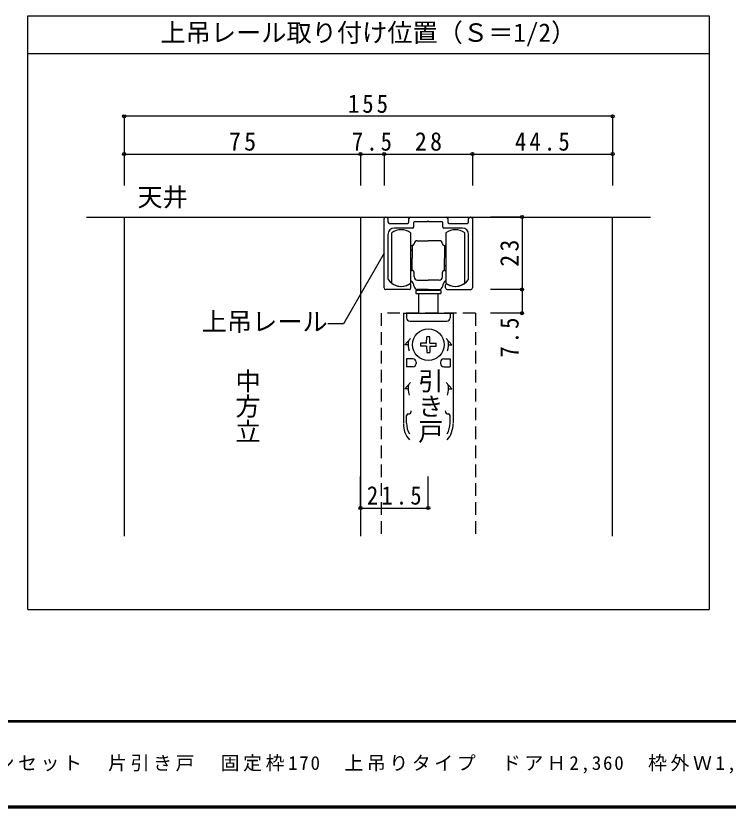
# Model space of a CAD drawing. Units: millimetres on the paper, enlarged 5 times, with parts at other scales. Extents: x -973 to 977, y -718 to 696.
# Drawn here: x -592 to -27, y -701 to -72 of the extents above; entities that cross this region are included whole.
import ezdxf
from ezdxf.enums import TextEntityAlignment as Align

# ---------------------------------------------------------------- set-up
doc = ezdxf.new("R2010")
doc.units = ezdxf.units.MM
doc.header["$LTSCALE"] = 5
doc.header["$PDMODE"] = 32
doc.header["$PDSIZE"] = 2.5
doc.linetypes.add('DASHED2', pattern=[3, 2, -1])
for name, color, linetype in [('0-A_文字', 3, 'Continuous'), ('1-3_仕上げ', 2, 'Continuous'), ('1-4_枠', 3, 'Continuous'), ('1-6_扉', 7, 'DASHED2'), ('1-7_金物', 7, 'Continuous'), ('1-A_文字', 7, 'Continuous'), ('1-B_寸法', 7, 'Continuous'), ('F-1_枠', 6, 'Continuous'), ('F-A_文字', 7, 'Continuous')]:
    doc.layers.add(name, color=color, linetype=linetype)
doc.styles.add('@ＭＳ ゴシック', font='')
doc.styles.add('ＭＳ ゴシック', font='')
doc.styles.get('@ＭＳ ゴシック').set_extended_font_data('@MS Gothic')
doc.styles.get('ＭＳ ゴシック').set_extended_font_data('MS Gothic')

msp = doc.modelspace()

# ---------------------------------------------------------------- linework, layer by layer
at = {"layer": '0-A_文字'}
for p, q in [((-42.203, -72.116), (-42.203, -543.141)), ((-582.69, -102.116), (-42.203, -102.116)), ((-582.69, -543.141), (-42.203, -543.141))]:
    msp.add_line(p, q, dxfattribs=at)
msp.add_lwpolyline([(-582.69, -543.141), (-582.69, -72.116), (-42.203, -72.116)], dxfattribs=at)
at = {"layer": '1-3_仕上げ'}
msp.add_line((-536.197, -231.808), (-88.697, -231.808), dxfattribs=at)
at = {"layer": '1-4_枠'}
for p, q in [((-506.197, -231.808), (-506.197, -485.059)), ((-318.697, -231.808), (-318.697, -485.059)), ((-118.697, -485.059), (-118.697, -231.808))]:
    msp.add_line(p, q, dxfattribs=at)
at = {"layer": '1-6_扉'}
msp.add_line((-227.447, -308.058), (-227.447, -485.059), dxfattribs=at)
msp.add_lwpolyline([(-227.447, -308.058), (-302.447, -308.058), (-302.447, -485.059)], dxfattribs=at)
at = {"layer": '1-7_金物'}
for p, q in [((-298.697, -231.808), (-298.197, -231.808)), ((-279.072, -231.808), (-250.822, -231.808)), ((-231.697, -231.808), (-231.197, -231.808)), ((-299.947, -288.058), (-299.947, -233.058)), ((-296.947, -233.058), (-296.947, -235.558)), ((-295.697, -236.808), (-281.572, -236.808)), ((-280.322, -235.558), (-280.322, -233.058)), ((-276.572, -236.308), (-276.572, -239.808)), ((-265.697, -235.558), (-275.822, -235.558)), ((-264.947, -234.808), (-265.697, -235.558)), ((-264.197, -235.558), (-264.947, -234.808)), ((-254.072, -235.558), (-264.197, -235.558)), ((-253.322, -239.808), (-253.322, -236.308)), ((-249.572, -233.058), (-249.572, -235.558)), ((-248.322, -236.808), (-234.197, -236.808)), ((-232.947, -235.558), (-232.947, -233.058)), ((-229.947, -233.058), (-229.947, -288.058)), ((-293.947, -284.308), (-293.947, -244.308)), ((-277.322, -240.558), (-291.947, -240.558)), ((-278.947, -244.308), (-278.947, -264.308)), ((-237.947, -240.558), (-252.572, -240.558)), ((-250.947, -244.308), (-250.947, -264.308)), ((-235.947, -284.308), (-235.947, -244.308)), ((-296.947, -245.558), (-296.947, -280.866)), ((-273.697, -250.558), (-264.947, -250.558)), ((-256.197, -250.558), (-264.947, -250.558)), ((-232.947, -280.866), (-232.947, -245.558)), ((-278.947, -254.308), (-278.197, -254.308)), ((-277.697, -254.808), (-278.197, -254.308)), ((-278.197, -258.058), (-277.697, -257.558)), ((-277.447, -254.308), (-277.697, -254.308)), ((-277.697, -254.308), (-277.697, -264.308)), ((-252.447, -254.308), (-252.197, -254.308)), ((-252.197, -254.808), (-251.697, -254.308)), ((-252.197, -254.308), (-252.197, -264.308)), ((-251.697, -258.058), (-252.197, -257.558)), ((-250.947, -254.308), (-251.697, -254.308)), ((-278.947, -258.058), (-277.697, -258.058)), ((-250.947, -258.058), (-252.197, -258.058)), ((-278.947, -264.308), (-278.947, -284.308)), ((-277.697, -274.308), (-277.697, -264.308)), ((-252.197, -274.308), (-252.197, -264.308)), ((-250.947, -264.308), (-250.947, -284.308)), ((-278.947, -270.558), (-277.697, -270.558)), ((-278.947, -274.308), (-278.197, -274.308)), ((-277.697, -271.058), (-278.197, -270.558)), ((-277.697, -273.808), (-278.197, -274.308)), ((-277.447, -274.308), (-277.697, -274.308)), ((-276.197, -279.308), (-276.197, -275.558)), ((-253.697, -279.308), (-253.697, -275.558)), ((-252.447, -274.308), (-252.197, -274.308)), ((-250.947, -270.558), (-252.197, -270.558)), ((-252.197, -271.058), (-251.697, -270.558)), ((-252.197, -273.808), (-251.697, -274.308)), ((-250.947, -274.308), (-251.697, -274.308)), ((-273.697, -281.808), (-264.947, -281.808)), ((-256.197, -281.808), (-264.947, -281.808)), ((-278.697, -288.058), (-278.697, -285.558)), ((-251.197, -288.058), (-251.197, -285.558)), ((-279.947, -289.308), (-298.697, -289.308)), ((-274.947, -292.558), (-254.947, -292.558)), ((-264.947, -289.308), (-273.697, -289.308)), ((-272.447, -289.308), (-272.447, -290.058)), ((-272.447, -308.058), (-272.447, -292.558)), ((-264.947, -289.308), (-256.197, -289.308)), ((-257.447, -289.308), (-257.447, -290.058)), ((-257.447, -292.558), (-257.447, -308.058)), ((-254.947, -290.058), (-254.947, -292.558)), ((-249.947, -289.308), (-231.197, -289.308)), ((-284.695, -308.058), (-284.695, -395.308)), ((-284.588, -308.058), (-245.088, -308.058)), ((-282.195, -308.058), (-282.195, -311.808)), ((-247.695, -308.058), (-247.695, -311.808)), ((-245.195, -308.058), (-245.195, -395.308)), ((-279.695, -314.308), (-250.195, -314.308)), ((-279.087, -328.058), (-283.695, -333.058)), ((-280.945, -333.058), (-283.695, -333.058)), ((-266.244, -331.759), (-271.07, -331.843)), ((-271.07, -331.843), (-271.07, -334.273)), ((-266.244, -331.759), (-266.16, -326.933)), ((-263.73, -326.933), (-266.16, -326.933)), ((-263.645, -331.759), (-263.73, -326.933)), ((-263.645, -331.759), (-258.82, -331.843)), ((-258.82, -334.273), (-258.82, -331.843)), ((-250.803, -328.058), (-246.195, -333.058)), ((-248.945, -333.058), (-246.195, -333.058)), ((-266.244, -334.358), (-271.07, -334.273)), ((-266.244, -334.358), (-266.16, -339.183)), ((-266.16, -339.183), (-263.73, -339.183)), ((-263.645, -334.358), (-263.73, -339.183)), ((-263.645, -334.358), (-258.82, -334.273)), ((-277.195, -344.308), (-282.195, -344.308)), ((-282.195, -344.308), (-282.195, -350.558)), ((-277.195, -350.558), (-282.195, -350.558)), ((-274.695, -346.808), (-274.695, -348.058)), ((-255.195, -346.808), (-255.195, -348.058)), ((-252.695, -350.558), (-247.695, -350.558)), ((-279.087, -363.058), (-283.695, -368.058)), ((-250.803, -363.058), (-246.195, -368.058)), ((-280.945, -368.058), (-283.695, -368.058)), ((-248.945, -368.058), (-246.195, -368.058)), ((-282.195, -395.308), (-282.195, -389.308)), ((-247.695, -395.308), (-247.695, -389.308))]:
    msp.add_line(p, q, dxfattribs=at)
for points in [[(-254.947, -290.058), (-274.947, -290.058), (-274.947, -292.558)], [(-252.695, -344.308), (-247.695, -344.308), (-247.695, -350.558)]]:
    msp.add_lwpolyline(points, dxfattribs=at)
msp.add_circle((-264.945, -333.058), 12.5, dxfattribs=at)
for centre, radius, start, end in [((-298.697, -233.058), 1.25, 90, 180), ((-298.197, -233.058), 1.25, 360, 90), ((-279.072, -233.058), 1.25, 90, 180), ((-250.822, -233.058), 1.25, 0, 90), ((-231.697, -233.058), 1.25, 90, 180), ((-231.197, -233.058), 1.25, 0, 90), ((-295.697, -235.558), 1.25, 180, 270), ((-281.572, -235.558), 1.25, 270, 0), ((-275.822, -236.308), 0.75, 90, 180), ((-254.072, -236.308), 0.75, 0, 90), ((-248.322, -235.558), 1.25, 180, 270), ((-234.197, -235.558), 1.25, 270, 360), ((-291.947, -245.558), 5, 90, 180), ((-286.447, -254.308), 12.5, 53.1301, 126.8699), ((-277.322, -239.808), 0.75, 270, 360), ((-252.572, -239.808), 0.75, 180, 270), ((-243.447, -254.308), 12.5, 53.1301, 126.8699), ((-237.947, -245.558), 5, 0, 90), ((-273.697, -253.058), 2.5, 90, 180), ((-256.197, -253.058), 2.5, 0, 90), ((-277.447, -253.058), 1.25, 270, 0), ((-252.447, -253.058), 1.25, 180, 270), ((-277.447, -275.558), 1.25, 0, 90), ((-252.447, -275.558), 1.25, 90, 180), ((-296.197, -280.866), 0.75, 180, 213.92311), ((-286.447, -274.308), 12.5, 213.92311, 301.89079), ((-281.197, -286.808), 5, 0, 63.25632), ((-273.697, -279.308), 2.5, 180, 270), ((-256.197, -279.308), 2.5, 270, 0), ((-248.697, -286.808), 5, 116.74368, 180), ((-243.447, -274.308), 12.5, 238.10921, 326.07689), ((-233.697, -280.866), 0.75, 326.07689, 360), ((-298.697, -288.058), 1.25, 180, 270), ((-286.447, -274.308), 12.5, 233.1301, 306.8699), ((-279.947, -288.058), 1.25, 270, 0), ((-279.447, -285.558), 0.75, 360, 121.89079), ((-273.697, -286.808), 2.5, 180, 270), ((-256.197, -286.808), 2.5, 270, 0), ((-250.447, -285.558), 0.75, 58.10921, 180), ((-249.947, -288.058), 1.25, 180, 270), ((-243.447, -274.308), 12.5, 233.1301, 306.8699), ((-231.197, -288.058), 1.25, 270, 0), ((-279.695, -311.808), 2.5, 180, 270), ((-250.195, -311.808), 2.5, 270, 0), ((-264.945, -333.058), 16, 167.82427, 198.20996), ((-264.945, -333.058), 16, 341.79004, 12.17573), ((-277.195, -346.808), 2.5, 0, 90), ((-252.695, -346.808), 2.5, 90, 180), ((-277.195, -348.058), 2.5, 270, 0), ((-252.695, -348.058), 2.5, 180, 270), ((-264.945, -368.058), 16, 167.82427, 198.20996), ((-264.945, -368.058), 16, 341.79004, 12.17573), ((-280.945, -389.308), 1.25, 90, 180), ((-280.945, -385.558), 2.5, 270, 0), ((-248.945, -385.558), 2.5, 180, 270), ((-248.945, -389.308), 1.25, 0, 90), ((-264.945, -395.808), 19.75, 180, 220.57136), ((-264.945, -395.308), 17.25, 180, 209.57818), ((-264.945, -395.308), 17.25, 330.3945, 0), ((-264.945, -395.808), 19.75, 319.41052, 0)]:
    msp.add_arc(centre, radius, start, end, dxfattribs=at)
at = {"layer": '1-A_文字'}
msp.add_lwpolyline([(-299.947, -260.558), (-332.239, -316.489), (-344.739, -316.489)], dxfattribs=at)
at = {"layer": '1-B_寸法', "color": 4}
for p, q in [((-506.197, -151.808), (-506.197, -206.808)), ((-118.697, -151.808), (-506.197, -151.808)), ((-118.697, -151.808), (-118.697, -206.808)), ((-506.197, -181.808), (-318.697, -181.808)), ((-318.697, -181.808), (-299.947, -181.808)), ((-318.697, -181.808), (-318.697, -206.808)), ((-299.947, -181.808), (-229.947, -181.808)), ((-299.947, -181.808), (-299.947, -206.808)), ((-229.947, -181.808), (-118.697, -181.808)), ((-229.947, -181.808), (-229.947, -206.808)), ((-190.572, -231.808), (-215.572, -231.808)), ((-190.572, -231.808), (-190.572, -289.308)), ((-190.572, -289.308), (-215.572, -289.308)), ((-190.572, -289.308), (-190.572, -308.058)), ((-190.572, -308.058), (-215.572, -308.058)), ((-318.697, -462.694), (-318.697, -437.694)), ((-264.947, -462.694), (-264.947, -437.694)), ((-318.697, -462.694), (-264.947, -462.694))]:
    msp.add_line(p, q, dxfattribs=at)
at = {"layer": '1-B_寸法'}
for p in [(-506.197, -151.808), (-118.697, -151.808), (-506.197, -181.808), (-318.697, -181.808), (-299.947, -181.808), (-229.947, -181.808), (-118.697, -181.808), (-190.572, -231.808), (-190.572, -289.308), (-190.572, -308.058), (-318.697, -462.694), (-264.947, -462.694)]:
    msp.add_point(p, dxfattribs=at)
at = {"layer": 'F-1_枠'}
for p, q in [((976.653, -631.667), (-973.347, -631.667)), ((976.653, -632.5), (-973.347, -632.5)), ((976.653, -699.167), (-973.347, -699.167)), ((976.653, -700), (-973.347, -700)), ((976.653, -700.833), (-973.347, -700.833))]:
    msp.add_line(p, q, dxfattribs=at)

# ---------------------------------------------------------------- texts
at = {"layer": '0-A_文字', "color": 7, "style": 'ＭＳ ゴシック'}
msp.add_text('上吊レール取り付け位置（Ｓ＝1/2）', height=14.66, dxfattribs=at).set_placement((-477.447, -97.116), align=Align.BOTTOM_LEFT)
at = {"layer": '1-A_文字', "style": 'ＭＳ ゴシック'}
for s, p in [('天井', (-495.71, -227.651)), ('上吊レール', (-444.739, -326.489))]:
    msp.add_text(s, height=14.66, dxfattribs=at).set_placement(p, align=Align.BOTTOM_LEFT)
at = {"layer": '1-A_文字', "style": '@ＭＳ ゴシック'}
for s, p in [('中方立', (-419.947, -351.74)), ('引き戸', (-274.947, -351.74))]:
    msp.add_text(s, height=14.66, rotation=270, dxfattribs=at).set_placement(p, align=Align.BOTTOM_LEFT)
at = {"layer": '1-B_寸法', "char_height": 14.66, "attachment_point": 7, "style": 'ＭＳ ゴシック'}
for s, insert in [('\\T1.27;\\W0.9;155', (-328.697, -149.308)), ('\\T1.27;\\W0.95;75', (-423.072, -179.308)), ('\\T1.27;\\W0.9;7.5', (-325.572, -179.308)), ('\\T1.27;\\W0.95;28', (-275.572, -179.308)), ('\\T1.28;\\W0.9;44.5', (-196.197, -179.308)), ('\\T1.28;\\W0.9;21.5', (-313.697, -460.194))]:
    msp.add_mtext(s, dxfattribs=dict(at, insert=insert))
at = {"layer": '1-B_寸法', "char_height": 14.66, "attachment_point": 7, "rotation": 90, "style": 'ＭＳ ゴシック'}
for s, insert in [('\\T1.27;\\W0.95;23', (-193.072, -271.183)), ('\\T1.27;\\W0.9;7.5', (-193.072, -343.298))]:
    msp.add_mtext(s, dxfattribs=dict(at, insert=insert))
at = {"layer": 'F-A_文字', "insert": (-947.514, -673.333), "char_height": 11, "attachment_point": 7, "style": 'ＭＳ ゴシック'}
msp.add_mtext('\\T1.19;ソフトアート\u3000天井ジャストシリーズ\u3000インセット\u3000片引き戸\u3000固定枠170\u3000上吊りタイプ\u3000ドアＨ2,360\u3000枠外Ｗ1,450', dxfattribs=at)

doc.saveas('drawing.dxf')
